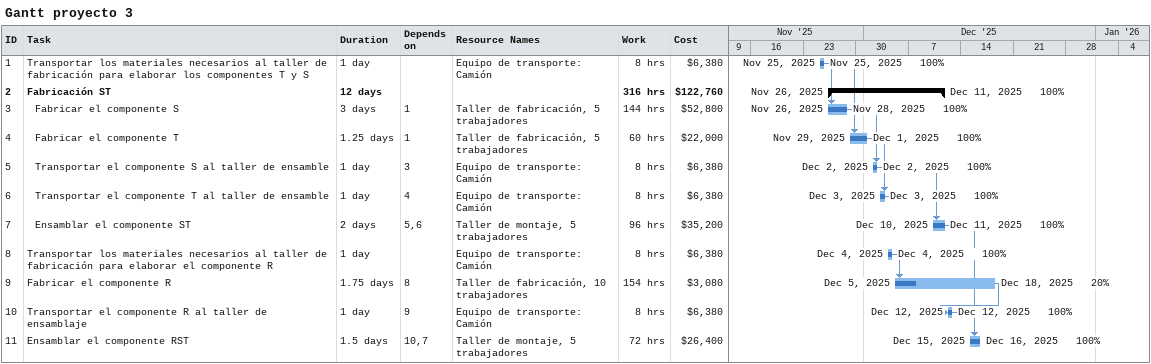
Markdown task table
Gantt proyecto 3

| ID | Level | Task | Duration | Start | Finish | Predecessors | Resources | % complete | Work (h) | Cost ($) |
|---|---|---|---|---|---|---|---|---|---|---|
| 1 | 1 | Transportar los materiales necesarios al taller de fabricación para elaborar los componentes T y S | 1d | 2025-11-25 | 2025-11-25 |  | Equipo de transporte: Camión | 100 | 8 | 6380 |
| 2 | 1 | **Fabricación ST** | 12d | 2025-11-26 | 2025-12-11 |  |  | 100 | 316 | 122760 |
| 3 | 2 | Fabricar el componente S | 3d | 2025-11-26 | 2025-11-28 | 1 | Taller de fabricación, 5 trabajadores | 100 | 144 | 52800 |
| 4 | 2 | Fabricar el componente T | 1.25d | 2025-11-29 | 2025-12-01 | 1 | Taller de fabricación, 5 trabajadores | 100 | 60 | 22000 |
| 5 | 2 | Transportar el componente S al taller de ensamble | 1d | 2025-12-02 | 2025-12-02 | 3 | Equipo de transporte: Camión | 100 | 8 | 6380 |
| 6 | 2 | Transportar el componente T al taller de ensamble | 1d | 2025-12-03 | 2025-12-03 | 4 | Equipo de transporte: Camión | 100 | 8 | 6380 |
| 7 | 2 | Ensamblar el componente ST | 2d | 2025-12-10 | 2025-12-11 | 5, 6 | Taller de montaje, 5 trabajadores | 100 | 96 | 35200 |
| 8 | 1 | Transportar los materiales necesarios al taller de fabricación para elaborar el componente R | 1d | 2025-12-04 | 2025-12-04 |  | Equipo de transporte: Camión | 100 | 8 | 6380 |
| 9 | 1 | Fabricar el componente R | 1.75d | 2025-12-05 | 2025-12-18 | 8 | Taller de fabricación, 10 trabajadores | 20 | 154 | 3080 |
| 10 | 1 | Transportar el componente R al taller de ensamblaje | 1d | 2025-12-12 | 2025-12-12 | 9 | Equipo de transporte: Camión | 100 | 8 | 6380 |
| 11 | 1 | Ensamblar el componente RST | 1.5d | 2025-12-15 | 2025-12-16 | 10, 7 | Taller de montaje, 5 trabajadores | 100 | 72 | 26400 |
